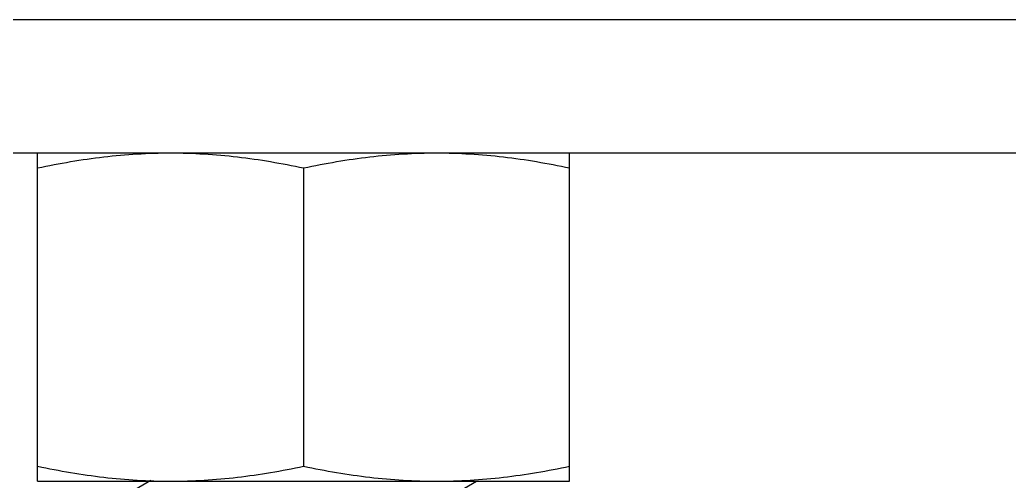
# Model space of a CAD drawing. Extents: x 1031190 to 1725648, y 733081 to 1571294.
# Drawn here: x 1132963.9 to 1133361.1, y 1234831.3 to 1235016.4 of the extents above; entities that cross this region are included whole.
import ezdxf

# ---------------------------------------------------------------- set-up
doc = ezdxf.new("R2010")
doc.units = 0
doc.header["$LTSCALE"] = 1000
doc.header["$MEASUREMENT"] = 0

msp = doc.modelspace()

# ---------------------------------------------------------------- linework, layer by layer
at = {"linetype": 'Continuous'}
for p, q in [((1133372.91, 1235016.4), (1132646.32, 1235016.4)), ((1132646.32, 1234963.01), (1133372.91, 1234963.01)), ((1132971.08, 1234831.33), (1132971.08, 1234963.01)), ((1133184.62, 1234831.33), (1133184.62, 1234963.01)), ((1133077.85, 1234957), (1133077.85, 1234837.34)), ((1132971.08, 1234831.33), (1133184.62, 1234831.33)), ((1133016.5, 1234831.56), (1133006.84, 1234825.96)), ((1133139.21, 1234826.66), (1133147.28, 1234831.33))]:
    msp.add_line(p, q, dxfattribs=at)
for points, knots in [([(1132971.08, 1234957), (1132979.87, 1234958.85), (1132997.57, 1234961.89), (1133015.51, 1234963.01), (1133024.47, 1234963.01)], [0, 0, 0, 0, 0.500766, 1, 1, 1, 1]), ([(1133024.47, 1234963.01), (1133033.42, 1234963.01), (1133051.37, 1234961.89), (1133069.06, 1234958.85), (1133077.85, 1234957)], [0, 0, 0, 0, 0.499234, 1, 1, 1, 1]), ([(1133077.85, 1234957), (1133086.64, 1234958.85), (1133104.34, 1234961.89), (1133122.28, 1234963.01), (1133131.24, 1234963.01)], [0, 0, 0, 0, 0.500766, 1, 1, 1, 1]), ([(1133131.24, 1234963.01), (1133140.19, 1234963.01), (1133158.13, 1234961.89), (1133175.83, 1234958.85), (1133184.62, 1234957)], [0, 0, 0, 0, 0.499234, 1, 1, 1, 1]), ([(1132971.08, 1234837.34), (1132979.87, 1234835.5), (1132997.57, 1234832.46), (1133015.51, 1234831.33), (1133024.47, 1234831.33)], [0, 0, 0, 0, 0.500766, 1, 1, 1, 1]), ([(1133024.47, 1234831.33), (1133033.42, 1234831.33), (1133051.37, 1234832.46), (1133069.06, 1234835.5), (1133077.85, 1234837.34)], [0, 0, 0, 0, 0.499234, 1, 1, 1, 1]), ([(1133077.85, 1234837.34), (1133086.64, 1234835.5), (1133104.34, 1234832.46), (1133122.28, 1234831.33), (1133131.24, 1234831.33)], [0, 0, 0, 0, 0.500766, 1, 1, 1, 1]), ([(1133131.24, 1234831.33), (1133140.19, 1234831.33), (1133158.13, 1234832.46), (1133175.83, 1234835.5), (1133184.62, 1234837.34)], [0, 0, 0, 0, 0.499234, 1, 1, 1, 1])]:
    msp.add_open_spline(points, degree=3, knots=knots, dxfattribs=at)

doc.saveas('drawing.dxf')
